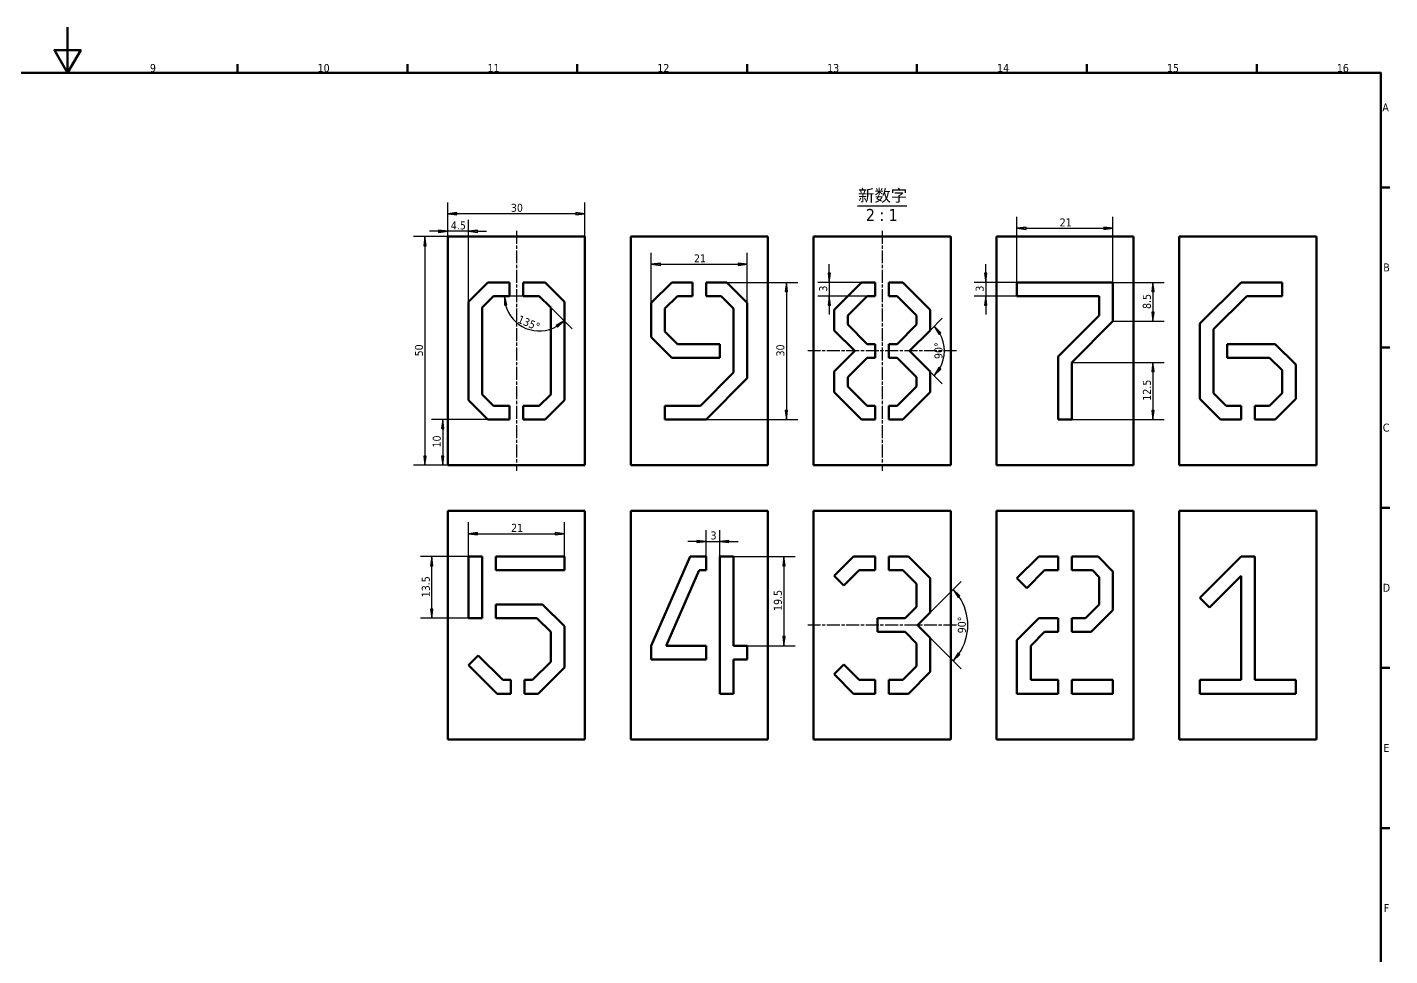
# Model space of a CAD drawing. Header units: millimetres. Extents: x 0 to 595, y 0 to 420.
# Drawn here: x 288.4 to 586.5, y 217.3 to 420.5 of the extents above; entities that cross this region are included whole.
import ezdxf

# ---------------------------------------------------------------- set-up
doc = ezdxf.new("R2010")
doc.units = ezdxf.units.MM
doc.header["$LTSCALE"] = 0.5
doc.linetypes.add('CHAIN', pattern=[0.3543, 0.2362, -0.0295, 0.0591, -0.0295])
for name, color, linetype, lineweight in [('中心线 (ISO)', 7, 'Continuous', 25), ('可见 (ISO)', 7, 'Continuous', 50), ('图框 (ISO)', 7, 'Continuous', 70), ('尺寸 (ISO)', 7, 'Continuous', 25), ('符号 (ISO)', 7, 'Continuous', 25)]:
    doc.layers.add(name, color=color, linetype=linetype, lineweight=lineweight)
doc.styles.add('标签文本 (ISO)', font='tahoma.ttf')
doc.styles.add('注释文本 (ISO)', font='tahoma.ttf')
doc.dimstyles.new('默认 (GB)', dxfattribs={"dimscale": 0.5, "dimtxt": 3.5, "dimasz": 4, "dimexe": 5, "dimexo": 0, "dimgap": 0.75, "dimtad": 1, "dimrnd": 1e-08, "dimdsep": 46, "dimtxsty": '注释文本 (ISO)', "dimblk": 'Filled-1', "dimcen": 0.09, "dimdle": 10, "dimclrd": 256, "dimclre": 256, "dimclrt": 256, "dimazin": 2, "dimtfac": 1, "dimtmove": 0, "dimatfit": 3, "dimldrblk": 'Filled-1', "dimfxl": 1, "dimtolj": 1, "dimtzin": 0, "dimlwd": -1, "dimlwe": -1, "dimarcsym": 0})

# ---------------------------------------------------------------- blocks, each defined once
blk = doc.blocks.new('图框 默认图框')
at = {"layer": '图框 (ISO)'}
for p, q in [((668.81, 821), (668.81, 824.9)), ((743.12, 821), (743.12, 824.9)), ((817.44, 821), (817.44, 824.9)), ((891.75, 821), (891.75, 824.9)), ((966.06, 821), (966.06, 824.9)), ((1040.37, 821), (1040.37, 824.9)), ((1114.69, 821), (1114.69, 824.9)), ((1169, 770.92), (1172.9, 770.92)), ((1169, 700.83), (1172.9, 700.83)), ((1169, 630.75), (1172.9, 630.75)), ((1169, 560.67), (1172.9, 560.67)), ((1169, 490.58), (1172.9, 490.58))]:
    blk.add_line(p, q, dxfattribs=at)
at = {"layer": '图框 (ISO)', "flags": 128}
for points in [[(594.5, 841), (594.5, 821), (588.73, 831), (600.27, 831), (594.5, 821)], [(20, 20), (20, 821), (1169, 821), (1169, 20), (20, 20)]]:
    blk.add_lwpolyline(points, dxfattribs=at)
at = {"layer": '图框 (ISO)', "char_height": 3.5, "attachment_point": 7, "style": '注释文本 (ISO)'}
for s, insert in [('9', (630.5, 821.33)), ('10', (703.87, 821.33)), ('11', (778.18, 821.4)), ('12', (852.49, 821.4)), ('13', (926.8, 821.33)), ('14', (1001.12, 821.4)), ('15', (1075.43, 821.33)), ('16', (1149.74, 821.33)), ('A', (1169.66, 804.21)), ('B', (1170.08, 734.13)), ('C', (1169.86, 663.98)), ('D', (1169.87, 593.96)), ('E', (1170.15, 523.88)), ('F', (1170.24, 453.79))]:
    blk.add_mtext(s, dxfattribs=dict(at, insert=insert))
blk = doc.blocks.new('Filled-1')
at = {"color": 0}
for p, q in [((0, 0), (-1, 0.125)), ((-1, 0.125), (-1, -0.125)), ((-1, 0), (0, 0)), ((-1, -0.125), (0, 0))]:
    blk.add_line(p, q, dxfattribs=at)
at = {"color": 0, "flags": 128}
blk.add_lwpolyline([(-1, -0.125), (0, 0), (-1, 0.125), (-1, -0.125)], dxfattribs=at)
at = {"color": 0}
blk.add_solid([(-1, -0.125), (0, 0), (-1, 0.125), (-1, -0.125)], dxfattribs=at)
blk = doc.blocks.new('*D7')
at = {"layer": 'Defpoints', "color": 0, "transparency": 16777216}
for p in [(380.41, 374.68), (375.41, 324.68), (380.41, 324.68)]:
    blk.add_point(p, dxfattribs=at)
at = {"layer": '尺寸 (ISO)', "transparency": 16777216}
for p, q in [((380.41, 374.68), (372.91, 374.68)), ((375.41, 372.68), (375.41, 326.68)), ((380.41, 324.68), (372.91, 324.68))]:
    blk.add_line(p, q, dxfattribs=at)
at = {"layer": '尺寸 (ISO)', "transparency": 16777216, "xscale": 2, "yscale": 2, "zscale": 2}
for p, rotation in [((375.41, 374.68), 90), ((375.41, 324.68), 270)]:
    blk.add_blockref('Filled-1', p, dxfattribs=dict(at, rotation=rotation))
at = {"layer": '尺寸 (ISO)', "transparency": 16777216, "insert": (373.22, 348.49), "char_height": 1.75, "attachment_point": 1, "rotation": 90, "style": '注释文本 (ISO)'}
blk.add_mtext('\\A1;50', dxfattribs=at)
blk = doc.blocks.new('*D8')
at = {"layer": 'Defpoints', "color": 0, "transparency": 16777216}
for p in [(380.41, 379.68), (380.41, 374.68), (410.41, 374.68)]:
    blk.add_point(p, dxfattribs=at)
at = {"layer": '尺寸 (ISO)', "transparency": 16777216}
for p, q in [((380.41, 374.68), (380.41, 382.18)), ((410.41, 374.68), (410.41, 382.18)), ((408.41, 379.68), (382.41, 379.68))]:
    blk.add_line(p, q, dxfattribs=at)
at = {"layer": '尺寸 (ISO)', "transparency": 16777216, "xscale": 2, "yscale": 2, "zscale": 2, "rotation": 180}
blk.add_blockref('Filled-1', (380.41, 379.68), dxfattribs=at)
at = {"layer": '尺寸 (ISO)', "transparency": 16777216, "xscale": 2, "yscale": 2, "zscale": 2}
blk.add_blockref('Filled-1', (410.41, 379.68), dxfattribs=at)
at = {"layer": '尺寸 (ISO)', "transparency": 16777216, "insert": (394.21, 381.88), "char_height": 1.75, "attachment_point": 1, "style": '注释文本 (ISO)'}
blk.add_mtext('\\A1;30', dxfattribs=at)
blk = doc.blocks.new('*D9')
at = {"layer": 'Defpoints', "color": 0, "transparency": 16777216}
for p in [(389.16, 334.68), (379.31, 324.68), (380.41, 324.68)]:
    blk.add_point(p, dxfattribs=at)
at = {"layer": '尺寸 (ISO)', "transparency": 16777216}
for p, q in [((389.16, 334.68), (376.81, 334.68)), ((379.31, 332.68), (379.31, 326.68)), ((380.41, 324.68), (376.81, 324.68))]:
    blk.add_line(p, q, dxfattribs=at)
at = {"layer": '尺寸 (ISO)', "transparency": 16777216, "xscale": 2, "yscale": 2, "zscale": 2}
for p, rotation in [((379.31, 334.68), 90), ((379.31, 324.68), 270)]:
    blk.add_blockref('Filled-1', p, dxfattribs=dict(at, rotation=rotation))
at = {"layer": '尺寸 (ISO)', "transparency": 16777216, "insert": (377.11, 328.55), "char_height": 1.75, "attachment_point": 1, "rotation": 90, "style": '注释文本 (ISO)'}
blk.add_mtext('\\A1;10', dxfattribs=at)
blk = doc.blocks.new('*D10')
at = {"layer": 'Defpoints', "color": 0, "transparency": 16777216}
for p in [(380.41, 375.86), (380.41, 374.68), (384.91, 360.44)]:
    blk.add_point(p, dxfattribs=at)
at = {"layer": '尺寸 (ISO)', "transparency": 16777216}
for p, q in [((378.41, 375.86), (376.41, 375.86)), ((380.41, 374.68), (380.41, 378.36)), ((384.91, 375.86), (380.41, 375.86)), ((384.91, 360.44), (384.91, 378.36)), ((386.91, 375.86), (388.91, 375.86))]:
    blk.add_line(p, q, dxfattribs=at)
at = {"layer": '尺寸 (ISO)', "transparency": 16777216, "xscale": 2, "yscale": 2, "zscale": 2}
blk.add_blockref('Filled-1', (380.41, 375.86), dxfattribs=at)
at = {"layer": '尺寸 (ISO)', "transparency": 16777216, "xscale": 2, "yscale": 2, "zscale": 2, "rotation": 180}
blk.add_blockref('Filled-1', (384.91, 375.86), dxfattribs=at)
at = {"layer": '尺寸 (ISO)', "transparency": 16777216, "insert": (381.07, 378.02), "char_height": 1.75, "attachment_point": 1, "style": '注释文本 (ISO)'}
blk.add_mtext('\\A1;4.5', dxfattribs=at)
blk = doc.blocks.new('*D11')
at = {"layer": 'Defpoints', "color": 0, "transparency": 16777216}
for p in [(400.42, 361.68), (400.43, 361.68), (402.91, 359.2), (395.03, 356.28)]:
    blk.add_point(p, dxfattribs=at)
at = {"layer": '尺寸 (ISO)', "transparency": 16777216}
for p, q in [((400.42, 361.68), (390.29, 361.68)), ((402.91, 359.2), (407.6, 354.51))]:
    blk.add_line(p, q, dxfattribs=at)
blk.add_arc((400.43, 361.68), 7.64, 195.0432, 299.9568, dxfattribs=at)
at = {"layer": '尺寸 (ISO)', "transparency": 16777216, "xscale": 2, "yscale": 2, "zscale": 2}
for p, rotation in [((392.79, 361.68), 97.52158526610094), ((405.83, 356.28), 37.47841473396146)]:
    blk.add_blockref('Filled-1', p, dxfattribs=dict(at, rotation=rotation))
at = {"layer": '尺寸 (ISO)', "transparency": 16777216, "insert": (396.18, 357.55), "char_height": 1.75, "attachment_point": 1, "rotation": 337.5, "style": '注释文本 (ISO)'}
blk.add_mtext('\\A1;135°', dxfattribs=at)
blk = doc.blocks.new('*D12')
at = {"layer": 'Defpoints', "color": 0, "transparency": 16777216}
for p in [(445.91, 368.64), (424.91, 360.18), (445.91, 360.18)]:
    blk.add_point(p, dxfattribs=at)
at = {"layer": '尺寸 (ISO)', "transparency": 16777216}
for p, q in [((424.91, 360.18), (424.91, 371.14)), ((445.91, 360.18), (445.91, 371.14)), ((426.91, 368.64), (443.91, 368.64))]:
    blk.add_line(p, q, dxfattribs=at)
at = {"layer": '尺寸 (ISO)', "transparency": 16777216, "xscale": 2, "yscale": 2, "zscale": 2, "rotation": 180}
blk.add_blockref('Filled-1', (424.91, 368.64), dxfattribs=at)
at = {"layer": '尺寸 (ISO)', "transparency": 16777216, "xscale": 2, "yscale": 2, "zscale": 2}
blk.add_blockref('Filled-1', (445.91, 368.64), dxfattribs=at)
at = {"layer": '尺寸 (ISO)', "transparency": 16777216, "insert": (434.26, 370.8), "char_height": 1.75, "attachment_point": 1, "style": '注释文本 (ISO)'}
blk.add_mtext('\\A1;21', dxfattribs=at)
blk = doc.blocks.new('*D13')
at = {"layer": 'Defpoints', "color": 0, "transparency": 16777216}
for p in [(441.41, 364.68), (436.91, 334.68), (454.47, 334.68)]:
    blk.add_point(p, dxfattribs=at)
at = {"layer": '尺寸 (ISO)', "transparency": 16777216}
for p, q in [((441.41, 364.68), (456.97, 364.68)), ((454.47, 362.68), (454.47, 336.68)), ((436.91, 334.68), (456.97, 334.68))]:
    blk.add_line(p, q, dxfattribs=at)
at = {"layer": '尺寸 (ISO)', "transparency": 16777216, "xscale": 2, "yscale": 2, "zscale": 2}
for p, rotation in [((454.47, 364.68), 90), ((454.47, 334.68), 270)]:
    blk.add_blockref('Filled-1', p, dxfattribs=dict(at, rotation=rotation))
at = {"layer": '尺寸 (ISO)', "transparency": 16777216, "insert": (452.27, 348.47), "char_height": 1.75, "attachment_point": 1, "rotation": 90, "style": '注释文本 (ISO)'}
blk.add_mtext('\\A1;30', dxfattribs=at)
blk = doc.blocks.new('*D14')
at = {"layer": 'Defpoints', "color": 0, "transparency": 16777216}
for p in [(485.91, 354.18), (481.41, 349.68), (481.42, 349.68), (488.79, 347.71)]:
    blk.add_point(p, dxfattribs=at)
at = {"layer": '尺寸 (ISO)', "transparency": 16777216}
for p, q in [((485.91, 354.18), (488.58, 356.85)), ((481.42, 349.68), (488.58, 342.51))]:
    blk.add_line(p, q, dxfattribs=at)
blk.add_arc((481.41, 349.68), 7.64, 330.0432, 29.9568, dxfattribs=at)
at = {"layer": '尺寸 (ISO)', "transparency": 16777216, "xscale": 2, "yscale": 2, "zscale": 2}
for p, rotation in [((486.82, 355.08), 127.4784147339651), ((486.82, 344.28), 232.5215852660349)]:
    blk.add_blockref('Filled-1', p, dxfattribs=dict(at, rotation=rotation))
at = {"layer": '尺寸 (ISO)', "transparency": 16777216, "insert": (486.86, 347.9), "char_height": 1.75, "attachment_point": 1, "rotation": 90, "style": '注释文本 (ISO)'}
blk.add_mtext('\\A1;90°', dxfattribs=at)
blk = doc.blocks.new('*D15')
at = {"layer": 'Defpoints', "color": 0, "transparency": 16777216}
for p in [(504.91, 364.68), (498.07, 361.68), (504.91, 361.68)]:
    blk.add_point(p, dxfattribs=at)
at = {"layer": '尺寸 (ISO)', "transparency": 16777216}
for p, q in [((498.07, 366.68), (498.07, 368.68)), ((504.91, 364.68), (495.57, 364.68)), ((498.07, 364.68), (498.07, 361.68)), ((504.91, 361.68), (495.57, 361.68)), ((498.07, 359.68), (498.07, 357.68))]:
    blk.add_line(p, q, dxfattribs=at)
at = {"layer": '尺寸 (ISO)', "transparency": 16777216, "xscale": 2, "yscale": 2, "zscale": 2}
for p, rotation in [((498.07, 364.68), 270), ((498.07, 361.68), 90)]:
    blk.add_blockref('Filled-1', p, dxfattribs=dict(at, rotation=rotation))
at = {"layer": '尺寸 (ISO)', "transparency": 16777216, "insert": (495.87, 362.65), "char_height": 1.75, "attachment_point": 1, "rotation": 90, "style": '注释文本 (ISO)'}
blk.add_mtext('\\A1;3', dxfattribs=at)
blk = doc.blocks.new('*D25')
at = {"layer": 'Defpoints', "color": 0, "transparency": 16777216}
for p in [(485.91, 292.43), (483.17, 289.68), (483.17, 289.68), (493.8, 286.84)]:
    blk.add_point(p, dxfattribs=at)
at = {"layer": '尺寸 (ISO)', "transparency": 16777216}
for p, q in [((485.91, 292.43), (492.72, 299.23)), ((483.17, 289.68), (492.72, 280.14))]:
    blk.add_line(p, q, dxfattribs=at)
blk.add_arc((483.17, 289.68), 11, 325.4318, 34.5682, dxfattribs=at)
at = {"layer": '尺寸 (ISO)', "transparency": 16777216, "xscale": 2, "yscale": 2, "zscale": 2}
for p, rotation in [((490.95, 297.46), 129.7840914295471), ((490.95, 281.9), 230.2159085709129)]:
    blk.add_blockref('Filled-1', p, dxfattribs=dict(at, rotation=rotation))
at = {"layer": '尺寸 (ISO)', "transparency": 16777216, "insert": (491.97, 287.9), "char_height": 1.75, "attachment_point": 1, "rotation": 90, "style": '注释文本 (ISO)'}
blk.add_mtext('\\A1;90°', dxfattribs=at)
blk = doc.blocks.new('*D26')
at = {"layer": 'Defpoints', "color": 0, "transparency": 16777216}
for p in [(470.91, 364.68), (463.84, 361.68), (472.16, 361.68)]:
    blk.add_point(p, dxfattribs=at)
at = {"layer": '尺寸 (ISO)', "transparency": 16777216}
for p, q in [((463.84, 366.68), (463.84, 368.68)), ((470.91, 364.68), (461.34, 364.68)), ((463.84, 364.68), (463.84, 361.68)), ((472.16, 361.68), (461.34, 361.68)), ((463.84, 359.68), (463.84, 357.68))]:
    blk.add_line(p, q, dxfattribs=at)
at = {"layer": '尺寸 (ISO)', "transparency": 16777216, "xscale": 2, "yscale": 2, "zscale": 2}
for p, rotation in [((463.84, 364.68), 270), ((463.84, 361.68), 90)]:
    blk.add_blockref('Filled-1', p, dxfattribs=dict(at, rotation=rotation))
at = {"layer": '尺寸 (ISO)', "transparency": 16777216, "insert": (461.64, 362.65), "char_height": 1.75, "attachment_point": 1, "rotation": 90, "style": '注释文本 (ISO)'}
blk.add_mtext('\\A1;3', dxfattribs=at)
blk = doc.blocks.new('*D27')
at = {"layer": 'Defpoints', "color": 0, "transparency": 16777216}
for p in [(525.91, 376.51), (504.91, 364.68), (525.91, 364.68)]:
    blk.add_point(p, dxfattribs=at)
at = {"layer": '尺寸 (ISO)', "transparency": 16777216}
for p, q in [((504.91, 364.68), (504.91, 379.01)), ((525.91, 364.68), (525.91, 379.01)), ((506.91, 376.51), (523.91, 376.51))]:
    blk.add_line(p, q, dxfattribs=at)
at = {"layer": '尺寸 (ISO)', "transparency": 16777216, "xscale": 2, "yscale": 2, "zscale": 2, "rotation": 180}
blk.add_blockref('Filled-1', (504.91, 376.51), dxfattribs=at)
at = {"layer": '尺寸 (ISO)', "transparency": 16777216, "xscale": 2, "yscale": 2, "zscale": 2}
blk.add_blockref('Filled-1', (525.91, 376.51), dxfattribs=at)
at = {"layer": '尺寸 (ISO)', "transparency": 16777216, "insert": (514.26, 378.67), "char_height": 1.75, "attachment_point": 1, "style": '注释文本 (ISO)'}
blk.add_mtext('\\A1;21', dxfattribs=at)
blk = doc.blocks.new('*D33')
at = {"layer": 'Defpoints', "color": 0, "transparency": 16777216}
for p in [(525.91, 364.68), (525.91, 356.18), (534.64, 356.18)]:
    blk.add_point(p, dxfattribs=at)
at = {"layer": '尺寸 (ISO)', "transparency": 16777216}
for p, q in [((525.91, 364.68), (537.14, 364.68)), ((534.64, 362.68), (534.64, 358.18)), ((525.91, 356.18), (537.14, 356.18))]:
    blk.add_line(p, q, dxfattribs=at)
at = {"layer": '尺寸 (ISO)', "transparency": 16777216, "xscale": 2, "yscale": 2, "zscale": 2}
for p, rotation in [((534.64, 364.68), 90), ((534.64, 356.18), 270)]:
    blk.add_blockref('Filled-1', p, dxfattribs=dict(at, rotation=rotation))
at = {"layer": '尺寸 (ISO)', "transparency": 16777216, "insert": (532.44, 358.86), "char_height": 1.75, "attachment_point": 1, "rotation": 90, "style": '注释文本 (ISO)'}
blk.add_mtext('\\A1;8.5', dxfattribs=at)
blk = doc.blocks.new('*D34')
at = {"layer": 'Defpoints', "color": 0, "transparency": 16777216}
for p in [(516.91, 347.18), (516.91, 334.68), (534.64, 334.68)]:
    blk.add_point(p, dxfattribs=at)
at = {"layer": '尺寸 (ISO)', "transparency": 16777216}
for p, q in [((516.91, 347.18), (537.14, 347.18)), ((534.64, 345.18), (534.64, 336.68)), ((516.91, 334.68), (537.14, 334.68))]:
    blk.add_line(p, q, dxfattribs=at)
at = {"layer": '尺寸 (ISO)', "transparency": 16777216, "xscale": 2, "yscale": 2, "zscale": 2}
for p, rotation in [((534.64, 347.18), 90), ((534.64, 334.68), 270)]:
    blk.add_blockref('Filled-1', p, dxfattribs=dict(at, rotation=rotation))
at = {"layer": '尺寸 (ISO)', "transparency": 16777216, "insert": (532.45, 338.79), "char_height": 1.75, "attachment_point": 1, "rotation": 90, "style": '注释文本 (ISO)'}
blk.add_mtext('\\A1;12.5', dxfattribs=at)
blk = doc.blocks.new('*D37')
at = {"layer": 'Defpoints', "color": 0, "transparency": 16777216}
for p in [(439.91, 307.98), (436.91, 304.68), (439.91, 304.68)]:
    blk.add_point(p, dxfattribs=at)
at = {"layer": '尺寸 (ISO)', "transparency": 16777216}
for p, q in [((436.91, 304.68), (436.91, 310.48)), ((439.91, 304.68), (439.91, 310.48)), ((434.91, 307.98), (432.91, 307.98)), ((436.91, 307.98), (439.91, 307.98)), ((441.91, 307.98), (443.91, 307.98))]:
    blk.add_line(p, q, dxfattribs=at)
at = {"layer": '尺寸 (ISO)', "transparency": 16777216, "xscale": 2, "yscale": 2, "zscale": 2}
blk.add_blockref('Filled-1', (436.91, 307.98), dxfattribs=at)
at = {"layer": '尺寸 (ISO)', "transparency": 16777216, "xscale": 2, "yscale": 2, "zscale": 2, "rotation": 180}
blk.add_blockref('Filled-1', (439.91, 307.98), dxfattribs=at)
at = {"layer": '尺寸 (ISO)', "transparency": 16777216, "insert": (437.88, 310.18), "char_height": 1.75, "attachment_point": 1, "style": '注释文本 (ISO)'}
blk.add_mtext('\\A1;3', dxfattribs=at)
blk = doc.blocks.new('*D38')
at = {"layer": 'Defpoints', "color": 0, "transparency": 16777216}
for p in [(442.91, 304.68), (442.91, 285.18), (453.92, 285.18)]:
    blk.add_point(p, dxfattribs=at)
at = {"layer": '尺寸 (ISO)', "transparency": 16777216}
for p, q in [((442.91, 304.68), (456.42, 304.68)), ((453.92, 302.68), (453.92, 287.18)), ((442.91, 285.18), (456.42, 285.18))]:
    blk.add_line(p, q, dxfattribs=at)
at = {"layer": '尺寸 (ISO)', "transparency": 16777216, "xscale": 2, "yscale": 2, "zscale": 2}
for p, rotation in [((453.92, 304.68), 90), ((453.92, 285.18), 270)]:
    blk.add_blockref('Filled-1', p, dxfattribs=dict(at, rotation=rotation))
at = {"layer": '尺寸 (ISO)', "transparency": 16777216, "insert": (451.72, 292.79), "char_height": 1.75, "attachment_point": 1, "rotation": 90, "style": '注释文本 (ISO)'}
blk.add_mtext('\\A1;19.5', dxfattribs=at)
blk = doc.blocks.new('*D39')
at = {"layer": 'Defpoints', "color": 0, "transparency": 16777216}
for p in [(376.91, 304.68), (384.91, 304.68), (384.91, 291.18)]:
    blk.add_point(p, dxfattribs=at)
at = {"layer": '尺寸 (ISO)', "transparency": 16777216}
for p, q in [((384.91, 304.68), (374.41, 304.68)), ((376.91, 293.18), (376.91, 302.68)), ((384.91, 291.18), (374.41, 291.18))]:
    blk.add_line(p, q, dxfattribs=at)
at = {"layer": '尺寸 (ISO)', "transparency": 16777216, "xscale": 2, "yscale": 2, "zscale": 2}
for p, rotation in [((376.91, 304.68), 90), ((376.91, 291.18), 270)]:
    blk.add_blockref('Filled-1', p, dxfattribs=dict(at, rotation=rotation))
at = {"layer": '尺寸 (ISO)', "transparency": 16777216, "insert": (374.72, 295.79), "char_height": 1.75, "attachment_point": 1, "rotation": 90, "style": '注释文本 (ISO)'}
blk.add_mtext('\\A1;13.5', dxfattribs=at)
blk = doc.blocks.new('*D40')
at = {"layer": 'Defpoints', "color": 0, "transparency": 16777216}
for p in [(405.91, 309.68), (384.91, 304.68), (405.91, 304.68)]:
    blk.add_point(p, dxfattribs=at)
at = {"layer": '尺寸 (ISO)', "transparency": 16777216}
for p, q in [((384.91, 304.68), (384.91, 312.18)), ((405.91, 304.68), (405.91, 312.18)), ((386.91, 309.68), (403.91, 309.68))]:
    blk.add_line(p, q, dxfattribs=at)
at = {"layer": '尺寸 (ISO)', "transparency": 16777216, "xscale": 2, "yscale": 2, "zscale": 2, "rotation": 180}
blk.add_blockref('Filled-1', (384.91, 309.68), dxfattribs=at)
at = {"layer": '尺寸 (ISO)', "transparency": 16777216, "xscale": 2, "yscale": 2, "zscale": 2}
blk.add_blockref('Filled-1', (405.91, 309.68), dxfattribs=at)
at = {"layer": '尺寸 (ISO)', "transparency": 16777216, "insert": (394.26, 311.84), "char_height": 1.75, "attachment_point": 1, "style": '注释文本 (ISO)'}
blk.add_mtext('\\A1;21', dxfattribs=at)

msp = doc.modelspace()

# ---------------------------------------------------------------- linework, layer by layer
at = {"layer": '中心线 (ISO)', "linetype": 'CHAIN', "ltscale": 23.990969}
for p, q in [((395.4136, 375.9324), (395.4136, 323.4324)), ((475.4136, 375.9324), (475.4136, 323.4324)), ((491.6636, 349.6824), (459.1636, 349.6824)), ((491.6636, 289.6824), (459.1636, 289.6824))]:
    msp.add_line(p, q, dxfattribs=at)
at = {"layer": '可见 (ISO)'}
for p, q in [((380.4136, 374.6824), (380.4136, 324.6824)), ((410.4136, 374.6824), (380.4136, 374.6824)), ((410.4136, 324.6824), (410.4136, 374.6824)), ((420.4136, 374.6824), (420.4136, 324.6824)), ((450.4136, 374.6824), (420.4136, 374.6824)), ((450.4136, 324.6824), (450.4136, 374.6824)), ((460.4136, 374.6824), (460.4136, 324.6824)), ((490.4136, 374.6824), (460.4136, 374.6824)), ((490.4136, 324.6824), (490.4136, 374.6824)), ((500.4136, 374.6824), (500.4136, 324.6824)), ((530.4136, 374.6824), (500.4136, 374.6824)), ((530.4136, 324.6824), (530.4136, 374.6824)), ((570.4136, 374.6824), (540.4136, 374.6824)), ((540.4136, 374.6824), (540.4136, 324.6824)), ((570.4136, 324.6824), (570.4136, 374.6824)), ((384.9136, 360.4397), (389.1562, 364.6824)), ((389.1562, 364.6824), (393.9136, 364.6824)), ((393.9136, 364.6824), (393.9136, 361.6824)), ((396.9136, 361.6824), (396.9136, 364.6824)), ((396.9136, 364.6824), (401.671, 364.6824)), ((401.671, 364.6824), (405.9136, 360.4397)), ((424.9136, 360.1824), (429.4136, 364.6824)), ((429.4136, 364.6824), (433.9136, 364.6824)), ((433.9136, 364.6824), (433.9136, 361.6824)), ((436.9136, 361.6824), (436.9136, 364.6824)), ((436.9136, 364.6824), (441.4136, 364.6824)), ((441.4136, 364.6824), (445.9136, 360.1824)), ((464.9136, 358.6824), (470.9136, 364.6824)), ((470.9136, 364.6824), (473.9136, 364.6824)), ((473.9136, 364.6824), (473.9136, 361.6824)), ((476.9136, 361.6824), (476.9136, 364.6824)), ((476.9136, 364.6824), (479.9136, 364.6824)), ((479.9136, 364.6824), (485.9136, 358.6824)), ((504.9136, 364.6824), (525.9136, 364.6824)), ((504.9136, 361.6824), (504.9136, 364.6824)), ((525.9136, 364.6824), (525.9136, 356.1824)), ((544.9136, 355.6824), (553.9136, 364.6824)), ((553.9136, 364.6824), (562.9136, 364.6824)), ((562.9136, 364.6824), (562.9136, 361.6824)), ((390.3989, 361.6824), (387.9136, 359.1971)), ((393.9136, 361.6824), (390.3989, 361.6824)), ((400.4283, 361.6824), (396.9136, 361.6824)), ((402.9136, 359.1971), (400.4283, 361.6824)), ((430.6562, 361.6824), (427.9136, 358.9397)), ((433.9136, 361.6824), (430.6562, 361.6824)), ((440.171, 361.6824), (436.9136, 361.6824)), ((442.9136, 358.9397), (440.171, 361.6824)), ((472.1562, 361.6824), (467.9136, 357.4397)), ((473.9136, 361.6824), (472.1562, 361.6824)), ((478.671, 361.6824), (476.9136, 361.6824)), ((482.9136, 357.4397), (478.671, 361.6824)), ((522.9136, 361.6824), (504.9136, 361.6824)), ((522.9136, 357.425), (522.9136, 361.6824)), ((555.1562, 361.6824), (547.9136, 354.4397)), ((562.9136, 361.6824), (555.1562, 361.6824)), ((384.9136, 338.925), (384.9136, 360.4397)), ((387.9136, 359.1971), (387.9136, 340.1677)), ((402.9136, 340.1677), (402.9136, 359.1971)), ((405.9136, 360.4397), (405.9136, 338.925)), ((424.9136, 352.6824), (424.9136, 360.1824)), ((427.9136, 358.9397), (427.9136, 353.925)), ((442.9136, 344.925), (442.9136, 358.9397)), ((445.9136, 360.1824), (445.9136, 343.6824)), ((464.9136, 354.1824), (464.9136, 358.6824)), ((485.9136, 358.6824), (485.9136, 354.1824)), ((467.9136, 357.4397), (467.9136, 355.425)), ((467.9136, 355.425), (472.1562, 351.1824)), ((478.671, 351.1824), (482.9136, 355.425)), ((482.9136, 355.425), (482.9136, 357.4397)), ((513.9136, 348.425), (522.9136, 357.425)), ((525.9136, 356.1824), (516.9136, 347.1824)), ((544.9136, 339.1824), (544.9136, 355.6824)), ((429.4136, 348.1824), (424.9136, 352.6824)), ((427.9136, 353.925), (430.6562, 351.1824)), ((469.4136, 349.6824), (464.9136, 354.1824)), ((485.9136, 354.1824), (481.4136, 349.6824)), ((547.9136, 354.4397), (547.9136, 340.425)), ((430.6562, 351.1824), (439.9136, 351.1824)), ((439.9136, 351.1824), (439.9136, 348.1824)), ((464.9136, 345.1824), (469.4136, 349.6824)), ((472.1562, 351.1824), (473.9136, 351.1824)), ((473.9136, 351.1824), (473.9136, 348.1824)), ((476.9136, 348.1824), (476.9136, 351.1824)), ((476.9136, 351.1824), (478.671, 351.1824)), ((481.4136, 349.6824), (485.9136, 345.1824)), ((550.9136, 348.1824), (550.9136, 351.1824)), ((550.9136, 351.1824), (561.4136, 351.1824)), ((561.4136, 351.1824), (565.9136, 346.6824)), ((439.9136, 348.1824), (429.4136, 348.1824)), ((472.1562, 348.1824), (467.9136, 343.9397)), ((473.9136, 348.1824), (472.1562, 348.1824)), ((478.671, 348.1824), (476.9136, 348.1824)), ((482.9136, 343.9397), (478.671, 348.1824)), ((513.9136, 334.6824), (513.9136, 348.425)), ((516.9136, 347.1824), (516.9136, 334.6824)), ((560.171, 348.1824), (550.9136, 348.1824)), ((562.9136, 345.4397), (560.171, 348.1824)), ((565.9136, 346.6824), (565.9136, 339.1824)), ((435.671, 337.6824), (442.9136, 344.925)), ((445.9136, 343.6824), (436.9136, 334.6824)), ((464.9136, 340.6824), (464.9136, 345.1824)), ((467.9136, 343.9397), (467.9136, 341.925)), ((482.9136, 341.925), (482.9136, 343.9397)), ((485.9136, 345.1824), (485.9136, 340.6824)), ((562.9136, 340.425), (562.9136, 345.4397)), ((387.9136, 340.1677), (390.3989, 337.6824)), ((400.4283, 337.6824), (402.9136, 340.1677)), ((470.9136, 334.6824), (464.9136, 340.6824)), ((467.9136, 341.925), (472.1562, 337.6824)), ((478.671, 337.6824), (482.9136, 341.925)), ((485.9136, 340.6824), (479.9136, 334.6824)), ((547.9136, 340.425), (550.6562, 337.6824)), ((560.171, 337.6824), (562.9136, 340.425)), ((389.1562, 334.6824), (384.9136, 338.925)), ((390.3989, 337.6824), (393.9136, 337.6824)), ((393.9136, 337.6824), (393.9136, 334.6824)), ((396.9136, 334.6824), (396.9136, 337.6824)), ((396.9136, 337.6824), (400.4283, 337.6824)), ((405.9136, 338.925), (401.671, 334.6824)), ((427.9136, 337.6824), (435.671, 337.6824)), ((427.9136, 334.6824), (427.9136, 337.6824)), ((472.1562, 337.6824), (473.9136, 337.6824)), ((473.9136, 337.6824), (473.9136, 334.6824)), ((476.9136, 334.6824), (476.9136, 337.6824)), ((476.9136, 337.6824), (478.671, 337.6824)), ((549.4136, 334.6824), (544.9136, 339.1824)), ((550.6562, 337.6824), (553.9136, 337.6824)), ((553.9136, 337.6824), (553.9136, 334.6824)), ((556.9136, 334.6824), (556.9136, 337.6824)), ((556.9136, 337.6824), (560.171, 337.6824)), ((565.9136, 339.1824), (561.4136, 334.6824)), ((393.9136, 334.6824), (389.1562, 334.6824)), ((401.671, 334.6824), (396.9136, 334.6824)), ((436.9136, 334.6824), (427.9136, 334.6824)), ((473.9136, 334.6824), (470.9136, 334.6824)), ((479.9136, 334.6824), (476.9136, 334.6824)), ((516.9136, 334.6824), (513.9136, 334.6824)), ((553.9136, 334.6824), (549.4136, 334.6824)), ((561.4136, 334.6824), (556.9136, 334.6824)), ((380.4136, 324.6824), (410.4136, 324.6824)), ((420.4136, 324.6824), (450.4136, 324.6824)), ((460.4136, 324.6824), (490.4136, 324.6824)), ((500.4136, 324.6824), (530.4136, 324.6824)), ((540.4136, 324.6824), (570.4136, 324.6824)), ((380.4136, 314.6824), (380.4136, 264.6824)), ((410.4136, 314.6824), (380.4136, 314.6824)), ((410.4136, 264.6824), (410.4136, 314.6824)), ((420.4136, 314.6824), (420.4136, 264.6824)), ((450.4136, 314.6824), (420.4136, 314.6824)), ((450.4136, 264.6824), (450.4136, 314.6824)), ((460.4136, 314.6824), (460.4136, 264.6824)), ((490.4136, 314.6824), (460.4136, 314.6824)), ((490.4136, 264.6824), (490.4136, 314.6824)), ((530.4136, 314.6824), (500.4136, 314.6824)), ((500.4136, 314.6824), (500.4136, 264.6824)), ((530.4136, 264.6824), (530.4136, 314.6824)), ((540.4136, 314.6824), (540.4136, 264.6824)), ((570.4136, 314.6824), (540.4136, 314.6824)), ((570.4136, 264.6824), (570.4136, 314.6824)), ((384.9136, 304.6824), (387.9136, 304.6824)), ((384.9136, 291.1824), (384.9136, 304.6824)), ((387.9136, 304.6824), (387.9136, 291.1824)), ((390.9136, 301.6824), (390.9136, 304.6824)), ((390.9136, 304.6824), (405.9136, 304.6824)), ((405.9136, 304.6824), (405.9136, 301.6824)), ((424.9136, 285.1824), (433.4522, 304.6824)), ((433.4522, 304.6824), (436.9136, 304.6824)), ((436.9136, 304.6824), (436.9136, 301.6824)), ((439.9136, 304.6824), (442.9136, 304.6824)), ((439.9136, 274.6824), (439.9136, 304.6824)), ((442.9136, 304.6824), (442.9136, 285.1824)), ((464.9136, 300.4397), (469.1562, 304.6824)), ((469.1562, 304.6824), (473.9136, 304.6824)), ((473.9136, 304.6824), (473.9136, 301.6824)), ((476.9136, 301.6824), (476.9136, 304.6824)), ((476.9136, 304.6824), (481.1562, 304.6824)), ((481.1562, 304.6824), (485.9136, 299.925)), ((504.9136, 299.925), (509.671, 304.6824)), ((509.671, 304.6824), (513.9136, 304.6824)), ((513.9136, 304.6824), (513.9136, 301.6824)), ((516.9136, 301.6824), (516.9136, 304.6824)), ((516.9136, 304.6824), (522.6562, 304.6824)), ((522.6562, 304.6824), (525.9136, 301.425)), ((544.9136, 295.6824), (553.9136, 304.6824)), ((553.9136, 304.6824), (556.9136, 304.6824)), ((556.9136, 304.6824), (556.9136, 277.6824)), ((405.9136, 301.6824), (390.9136, 301.6824)), ((435.4136, 301.6824), (428.1886, 285.1824)), ((436.9136, 301.6824), (435.4136, 301.6824)), ((470.3989, 301.6824), (467.0349, 298.3184)), ((473.9136, 301.6824), (470.3989, 301.6824)), ((479.9136, 301.6824), (476.9136, 301.6824)), ((482.9136, 298.6824), (479.9136, 301.6824)), ((510.9136, 301.6824), (507.0349, 297.8037)), ((513.9136, 301.6824), (510.9136, 301.6824)), ((521.4136, 301.6824), (516.9136, 301.6824)), ((522.9136, 300.1824), (521.4136, 301.6824)), ((525.9136, 301.425), (525.9136, 292.9397)), ((467.0349, 298.3184), (464.9136, 300.4397)), ((482.9136, 293.6677), (482.9136, 298.6824)), ((485.9136, 299.925), (485.9136, 292.425)), ((507.0349, 297.8037), (504.9136, 299.925)), ((522.9136, 294.1824), (522.9136, 300.1824)), ((553.9136, 300.4397), (547.0349, 293.5611)), ((553.9136, 277.6824), (553.9136, 300.4397)), ((547.0349, 293.5611), (544.9136, 295.6824)), ((390.9136, 291.1824), (390.9136, 294.1824)), ((390.9136, 294.1824), (401.1562, 294.1824)), ((401.1562, 294.1824), (405.9136, 289.425)), ((480.4283, 291.1824), (482.9136, 293.6677)), ((485.9136, 292.425), (483.171, 289.6824)), ((519.9136, 291.1824), (522.9136, 294.1824)), ((525.9136, 292.9397), (521.1562, 288.1824)), ((387.9136, 291.1824), (384.9136, 291.1824)), ((399.9136, 291.1824), (390.9136, 291.1824)), ((402.9136, 288.1824), (399.9136, 291.1824)), ((405.9136, 289.425), (405.9136, 280.425)), ((474.4283, 291.1824), (480.4283, 291.1824)), ((474.4283, 288.1824), (474.4283, 291.1824)), ((483.171, 289.6824), (485.9136, 286.9397)), ((504.9136, 286.425), (509.671, 291.1824)), ((509.671, 291.1824), (513.9136, 291.1824)), ((513.9136, 291.1824), (513.9136, 288.1824)), ((516.9136, 288.1824), (516.9136, 291.1824)), ((516.9136, 291.1824), (519.9136, 291.1824)), ((402.9136, 281.6677), (402.9136, 288.1824)), ((480.4283, 288.1824), (474.4283, 288.1824)), ((482.9136, 285.6971), (480.4283, 288.1824)), ((485.9136, 286.9397), (485.9136, 279.4397)), ((504.9136, 274.6824), (504.9136, 286.425)), ((510.9136, 288.1824), (507.9136, 285.1824)), ((513.9136, 288.1824), (510.9136, 288.1824)), ((521.1562, 288.1824), (516.9136, 288.1824)), ((424.9136, 282.1824), (424.9136, 285.1824)), ((428.1886, 285.1824), (436.9136, 285.1824)), ((436.9136, 285.1824), (436.9136, 282.1824)), ((442.9136, 285.1824), (445.9136, 285.1824)), ((445.9136, 285.1824), (445.9136, 282.1824)), ((482.9136, 280.6824), (482.9136, 285.6971)), ((507.9136, 285.1824), (507.9136, 277.6824)), ((384.9136, 280.9397), (387.0349, 283.0611)), ((391.171, 274.6824), (384.9136, 280.9397)), ((387.0349, 283.0611), (392.4136, 277.6824)), ((398.9283, 277.6824), (402.9136, 281.6677)), ((405.9136, 280.425), (400.171, 274.6824)), ((436.9136, 282.1824), (424.9136, 282.1824)), ((442.9136, 282.1824), (442.9136, 274.6824)), ((445.9136, 282.1824), (442.9136, 282.1824)), ((464.9136, 278.925), (467.0349, 281.0463)), ((467.0349, 281.0463), (470.3989, 277.6824)), ((479.9136, 277.6824), (482.9136, 280.6824)), ((392.4136, 277.6824), (394.171, 277.6824)), ((394.171, 277.6824), (394.171, 274.6824)), ((397.171, 274.6824), (397.171, 277.6824)), ((397.171, 277.6824), (398.9283, 277.6824)), ((469.1562, 274.6824), (464.9136, 278.925)), ((470.3989, 277.6824), (473.9136, 277.6824)), ((473.9136, 277.6824), (473.9136, 274.6824)), ((476.9136, 274.6824), (476.9136, 277.6824)), ((476.9136, 277.6824), (479.9136, 277.6824)), ((485.9136, 279.4397), (481.1562, 274.6824)), ((507.9136, 277.6824), (513.9136, 277.6824)), ((513.9136, 277.6824), (513.9136, 274.6824)), ((516.9136, 274.6824), (516.9136, 277.6824)), ((516.9136, 277.6824), (525.9136, 277.6824)), ((525.9136, 277.6824), (525.9136, 274.6824)), ((544.9136, 277.6824), (553.9136, 277.6824)), ((544.9136, 274.6824), (544.9136, 277.6824)), ((556.9136, 277.6824), (565.9136, 277.6824)), ((565.9136, 277.6824), (565.9136, 274.6824)), ((394.171, 274.6824), (391.171, 274.6824)), ((400.171, 274.6824), (397.171, 274.6824)), ((442.9136, 274.6824), (439.9136, 274.6824)), ((473.9136, 274.6824), (469.1562, 274.6824)), ((481.1562, 274.6824), (476.9136, 274.6824)), ((513.9136, 274.6824), (504.9136, 274.6824)), ((525.9136, 274.6824), (516.9136, 274.6824)), ((565.9136, 274.6824), (544.9136, 274.6824)), ((380.4136, 264.6824), (410.4136, 264.6824)), ((420.4136, 264.6824), (450.4136, 264.6824)), ((460.4136, 264.6824), (490.4136, 264.6824)), ((500.4136, 264.6824), (530.4136, 264.6824)), ((540.4136, 264.6824), (570.4136, 264.6824))]:
    msp.add_line(p, q, dxfattribs=at)
at = {"layer": '符号 (ISO)'}
msp.add_line((469.9987, 381.4369), (480.8285, 381.4369), dxfattribs=at)

# ---------------------------------------------------------------- block references
at = {"xscale": 0.5, "yscale": 0.5, "zscale": 0.5}
msp.add_blockref('图框 默认图框', (0, 0), dxfattribs=at)

# ---------------------------------------------------------------- texts
at = {"layer": '符号 (ISO)', "char_height": 2.625, "attachment_point": 7, "style": '标签文本 (ISO)'}
for s, insert in [('新数字', (470.152, 382.0748)), ('2 : 1', (471.8672, 378.1187))]:
    msp.add_mtext(s, dxfattribs=dict(at, insert=insert))

# ---------------------------------------------------------------- dimensions: what is measured, and where the dimension line sits
at = {"layer": '尺寸 (ISO)'}
for base, p1, p2, angle, override, picture, middle in [((380.4136, 379.6824), (410.4136, 374.6824), (380.4136, 374.6824), 180, {"dimgap": 0.75, "dimdec": 2, "dimtol": 0, "dimlim": 0, "dimtp": 0, "dimtm": 0, "dimtdec": 2, "dimtofl": 0, "dimatfit": 1}, '*D8', (395.4136, 379.6824)), ((375.4136, 324.6824), (380.4136, 374.6824), (380.4136, 324.6824), 90, {"dimgap": 0.75, "dimdec": 2, "dimtol": 0, "dimlim": 0, "dimtp": 0, "dimtm": 0, "dimtdec": 2, "dimtofl": 0, "dimatfit": 1}, '*D7', (375.4136, 349.6824)), ((463.8398, 361.6824), (470.9136, 364.6824), (472.1562, 361.6824), 270, {"dimgap": 0.75, "dimdec": 2, "dimtol": 0, "dimlim": 0, "dimtp": 0, "dimtm": 0, "dimtdec": 2, "dimtofl": 1, "dimatfit": 1}, '*D26', (463.8398, 363.1824)), ((498.0694, 361.6824), (504.9136, 364.6824), (504.9136, 361.6824), 270, {"dimgap": 0.75, "dimdec": 2, "dimtol": 0, "dimlim": 0, "dimtp": 0, "dimtm": 0, "dimtdec": 2, "dimtofl": 1, "dimatfit": 1}, '*D15', (498.0694, 363.1824)), ((454.4675, 334.6824), (441.4136, 364.6824), (436.9136, 334.6824), 270, {"dimgap": 0.75, "dimdec": 2, "dimtol": 0, "dimlim": 0, "dimtp": 0, "dimtm": 0, "dimtdec": 2, "dimtofl": 0, "dimatfit": 1}, '*D13', (454.4675, 349.6824)), ((534.6429, 356.1824), (525.9136, 364.6824), (525.9136, 356.1824), 90, {"dimgap": 0.75, "dimdec": 2, "dimtol": 0, "dimlim": 0, "dimtp": 0, "dimtm": 0, "dimtdec": 2, "dimtofl": 0, "dimatfit": 1}, '*D33', (534.6429, 360.4324)), ((534.6429, 334.6824), (516.9136, 347.1824), (516.9136, 334.6824), 90, {"dimgap": 0.75, "dimdec": 2, "dimtol": 0, "dimlim": 0, "dimtp": 0, "dimtm": 0, "dimtdec": 2, "dimtofl": 0, "dimatfit": 1}, '*D34', (534.6429, 340.9324)), ((379.311, 324.6824), (389.1562, 334.6824), (380.4136, 324.6824), 90, {"dimgap": 0.75, "dimdec": 2, "dimtol": 0, "dimlim": 0, "dimtp": 0, "dimtm": 0, "dimtdec": 2, "dimtofl": 0, "dimatfit": 1}, '*D9', (379.311, 329.6824)), ((439.9136, 307.9811), (436.9136, 304.6824), (439.9136, 304.6824), 180, {"dimgap": 0.75, "dimdec": 2, "dimtol": 0, "dimlim": 0, "dimtp": 0, "dimtm": 0, "dimtdec": 2, "dimtofl": 1, "dimatfit": 1}, '*D37', (438.4136, 307.9811)), ((376.9136, 304.6824), (384.9136, 291.1824), (384.9136, 304.6824), 90, {"dimgap": 0.75, "dimdec": 2, "dimtol": 0, "dimlim": 0, "dimtp": 0, "dimtm": 0, "dimtdec": 2, "dimtofl": 0, "dimatfit": 1}, '*D39', (376.9136, 297.9324)), ((453.9206, 285.1824), (442.9136, 304.6824), (442.9136, 285.1824), 90, {"dimgap": 0.75, "dimdec": 2, "dimtol": 0, "dimlim": 0, "dimtp": 0, "dimtm": 0, "dimtdec": 2, "dimtofl": 0, "dimatfit": 1}, '*D38', (453.9206, 294.9324))]:
    dim = msp.add_linear_dim(base=base, p1=p1, p2=p2, angle=angle, dimstyle='默认 (GB)', override=override, dxfattribs=at)
    dim.commit()
    dim.dimension.update_dxf_attribs({"geometry": picture, "text_midpoint": middle, "dimtype": 160})
for base, p1, p2, override, picture, middle in [((525.9136, 376.5115), (504.9136, 364.6824), (525.9136, 364.6824), {"dimgap": 0.75, "dimdec": 2, "dimtol": 0, "dimlim": 0, "dimtp": 0, "dimtm": 0, "dimtdec": 2, "dimtofl": 0, "dimatfit": 1}, '*D27', (515.4136, 376.5115)), ((380.4136, 375.8605), (384.9136, 360.4397), (380.4136, 374.6824), {"dimgap": 0.75, "dimdec": 2, "dimtol": 0, "dimlim": 0, "dimtp": 0, "dimtm": 0, "dimtdec": 2, "dimtofl": 1, "dimatfit": 1}, '*D10', (382.6636, 375.8605)), ((445.9136, 368.6386), (424.9136, 360.1824), (445.9136, 360.1824), {"dimgap": 0.75, "dimdec": 2, "dimtol": 0, "dimlim": 0, "dimtp": 0, "dimtm": 0, "dimtdec": 2, "dimtofl": 0, "dimatfit": 1}, '*D12', (435.4136, 368.6386)), ((405.9136, 309.6824), (384.9136, 304.6824), (405.9136, 304.6824), {"dimgap": 0.75, "dimdec": 2, "dimtol": 0, "dimlim": 0, "dimtp": 0, "dimtm": 0, "dimtdec": 2, "dimtofl": 0, "dimatfit": 1}, '*D40', (395.4136, 309.6824))]:
    dim = msp.add_linear_dim(base=base, p1=p1, p2=p2, dimstyle='默认 (GB)', override=override, dxfattribs=at)
    dim.commit()
    dim.dimension.update_dxf_attribs({"geometry": picture, "text_midpoint": middle, "dimtype": 160})
for base, center, p1, p2, picture, middle in [((395.0264, 356.2805), (400.4283, 361.6824), (400.4233, 361.6824), (402.9136, 359.1971), '*D11', (397.5048, 354.6245)), ((488.7927, 347.7052), (481.4136, 349.6824), (481.4171, 349.6789), (485.9136, 354.1824), '*D14', (489.053, 349.6824)), ((493.7962, 286.8354), (483.171, 289.6824), (483.1745, 289.6789), (485.9136, 292.425), '*D25', (494.171, 289.6824))]:
    dim = msp.add_angular_dim_3p(base=base, center=center, p1=p1, p2=p2, dimstyle='默认 (GB)', override={"dimgap": 0.75, "dimadec": 2, "dimtol": 0, "dimlim": 0, "dimtp": 0, "dimtm": 0, "dimtdec": 2}, dxfattribs=at)
    dim.commit()
    dim.dimension.update_dxf_attribs({"geometry": picture, "text_midpoint": middle, "dimtype": 165})

doc.saveas('drawing.dxf')
